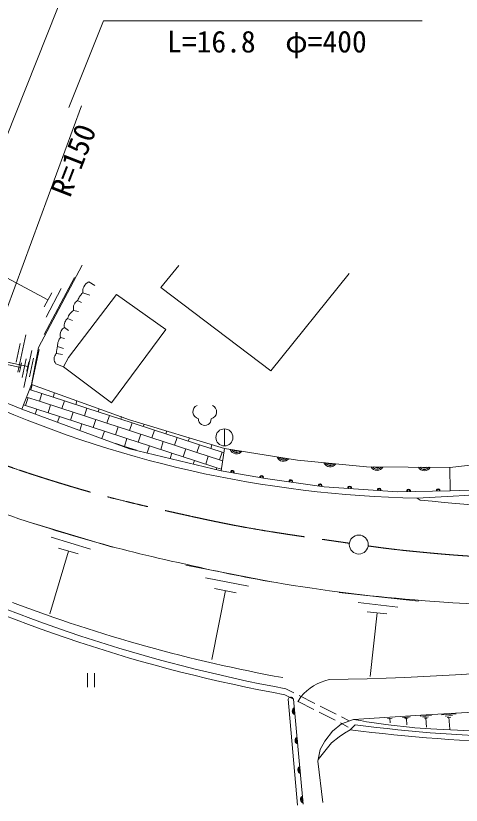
# Model space of a CAD drawing. Units: millimetres, scale not verified. Extents: x 40000 to 680000, y 20000 to 380000.
# Drawn here: x 343850 to 381484, y 244815 to 311443 of the extents above; entities that cross this region are included whole.
import ezdxf
from ezdxf.enums import TextEntityAlignment as Align

# ---------------------------------------------------------------- set-up
doc = ezdxf.new("R2010")
doc.units = ezdxf.units.MM
doc.header["$LTSCALE"] = 1000
doc.linetypes.add('CHAIN', pattern=[18.5, 12, -1.5, 3.5, -1.5])
for name, color, linetype, lineweight in [('M-BGD', 7, 'Continuous', 13), ('M-BMK', 2, 'CHAIN', 13), ('M-BMK-SRVR', 3, 'Continuous', 13), ('M-STR-HTXT', 7, 'Continuous', 13)]:
    doc.layers.add(name, color=color, linetype=linetype, lineweight=lineweight)
doc.styles.add('ＭＳ ゴシック', font='')
doc.styles.get('ＭＳ ゴシック').set_extended_font_data('MS Gothic')

msp = doc.modelspace()

# ---------------------------------------------------------------- linework, layer by layer
at = {"layer": 'M-BGD'}
for p, q in [((349473, 290389), (345769, 283436)), ((346571, 287472), (342725, 289521)), ((348814, 289364), (346252, 284556)), ((350019, 288989), (350540, 288667)), ((346891, 288073), (346251, 286871)), ((347692, 288418), (346412, 286014)), ((349517, 288073), (350111, 287866)), ((349403, 287246), (349065, 287415)), ((348726, 286569), (349149, 286484)), ((348641, 285722), (348218, 285891)), ((344707, 284509), (344023, 281364)), ((348303, 284875), (347964, 285129)), ((347964, 284198), (347625, 284283)), ((344221, 283791), (343879, 282219)), ((345217, 283205), (344532, 280060)), ((345831, 283265), (345147, 280120)), ((345769, 283436), (345187, 280324)), ((347371, 283521), (347879, 283351)), ((345346, 282547), (345004, 280975)), ((347287, 282928), (347795, 282843)), ((344245, 281769), (341729, 282317)), ((344860, 281829), (342344, 282377)), ((344331, 282163), (344160, 281376)), ((344731, 282487), (344389, 280915)), ((344946, 282223), (344775, 281436)), ((347231, 282058), (347879, 281827)), ((339265, 280277), (344355, 278241)), ((345187, 280324), (344355, 278241)), ((345021, 279908), (346063, 279569)), ((345112, 279878), (345249, 280302)), ((353459, 277354), (345187, 280324)), ((344679, 278547), (344895, 279213)), ((344761, 279256), (345846, 278904)), ((345846, 278904), (346063, 279569)), ((346063, 279569), (347965, 278951)), ((347014, 279260), (347133, 279629)), ((344501, 278605), (345630, 278238)), ((345846, 278904), (347748, 278286)), ((346581, 277929), (346797, 278595)), ((347748, 278286), (347965, 278951)), ((347965, 278951), (349867, 278333)), ((348916, 278642), (349018, 278956)), ((344355, 278241), (353470, 274907)), ((345496, 277824), (345630, 278238)), ((345630, 278238), (347532, 277620)), ((347748, 278286), (349651, 277668)), ((348483, 277311), (348700, 277977)), ((349651, 277668), (349867, 278333)), ((349867, 278333), (351769, 277715)), ((350818, 278024), (350902, 278283)), ((347375, 277137), (347532, 277620)), ((347532, 277620), (349434, 277002)), ((349651, 277668), (351553, 277050)), ((350385, 276693), (350602, 277359)), ((351553, 277050), (351769, 277715)), ((351769, 277715), (353671, 277097)), ((352720, 277406), (352786, 277610)), ((361476, 274922), (353459, 277354)), ((349255, 276449), (349434, 277002)), ((349434, 277002), (351336, 276384)), ((351553, 277050), (353455, 276432)), ((352287, 276075), (352504, 276741)), ((353455, 276432), (353671, 277097)), ((353671, 277097), (355573, 276479)), ((354622, 276788), (354685, 276982)), ((361476, 276581), (361476, 275133)), ((351134, 275762), (351336, 276384)), ((351336, 276384), (353238, 275766)), ((353455, 276432), (355357, 275814)), ((354190, 275457), (354406, 276123)), ((355357, 275814), (355573, 276479)), ((355573, 276479), (357475, 275861)), ((356524, 276170), (356599, 276402)), ((357259, 275196), (357475, 275861)), ((357475, 275861), (359377, 275243)), ((352310, 275332), (353022, 275100)), ((353022, 275100), (353238, 275766)), ((353238, 275766), (355141, 275148)), ((355357, 275814), (357259, 275196)), ((356092, 274839), (356308, 275505)), ((357259, 275196), (359161, 274577)), ((358426, 275552), (358514, 275821)), ((359161, 274577), (359377, 275243)), ((359377, 275243), (361280, 274625)), ((360329, 274934), (360428, 275240)), ((380518, 273322), (401896, 275664)), ((353022, 275100), (354046, 274768)), ((353470, 274907), (361206, 273031)), ((353971, 274786), (353973, 274791)), ((354946, 274549), (355141, 275148)), ((355141, 275148), (357043, 274530)), ((356895, 274076), (357043, 274530)), ((357043, 274530), (358945, 273912)), ((357994, 274221), (358210, 274886)), ((359161, 274577), (361063, 273959)), ((361063, 273959), (361280, 274625)), ((361206, 273031), (361476, 274922)), ((361280, 274625), (361426, 274577)), ((358845, 273604), (358945, 273912)), ((358945, 273912), (360847, 273294)), ((359896, 273603), (360112, 274268)), ((361063, 273959), (361326, 273874)), ((360794, 273131), (360847, 273294)), ((360847, 273294), (361226, 273171)), ((380539, 271347), (380518, 273322)), ((382965, 271446), (380539, 271347)), ((377767, 270736), (378021, 270567)), ((345382, 268582), (352012, 266607)), ((346842, 267425), (350157, 266438)), ((347473, 266516), (349131, 266022)), ((348302, 266269), (346722, 260965)), ((358215, 265082), (365462, 263665)), ((359885, 264003), (363508, 263295)), ((361555, 262924), (360421, 257127)), ((360649, 263101), (362461, 262747)), ((371160, 262768), (377878, 262028)), ((372765, 261911), (376124, 261541)), ((373531, 261147), (375211, 260962)), ((374371, 261054), (373779, 255680)), ((349904, 255968), (349904, 254768)), ((350504, 255968), (350504, 254768)), ((366675, 254649), (367347, 254307)), ((366591, 254141), (367262, 253799)), ((367945, 253972), (367680, 253530)), ((367793, 254080), (369129, 253400)), ((367650, 244815), (366852, 253752)), ((367321, 253758), (368144, 244895)), ((367708, 253572), (369045, 252892)), ((369490, 252665), (370827, 251984)), ((369575, 253173), (370912, 252492)), ((385132, 252819), (378531, 252453)), ((379816, 252443), (381053, 252524)), ((371357, 252265), (372029, 251923)), ((372372, 252054), (371374, 251673)), ((378531, 252453), (372372, 252054)), ((375267, 252144), (375650, 252169)), ((375459, 252157), (375484, 251774)), ((376517, 252226), (377162, 252268)), ((376683, 252172), (377005, 252193)), ((376767, 252113), (376928, 252124)), ((376848, 252118), (376882, 251603)), ((378004, 252324), (378959, 252386)), ((378249, 252244), (378727, 252275)), ((378375, 252156), (378614, 252172)), ((378494, 252164), (378544, 251400)), ((380133, 252339), (380752, 252380)), ((380296, 252226), (380605, 252246)), ((380451, 252236), (380516, 251246)), ((371374, 251673), (370606, 251059)), ((371272, 251757), (371944, 251415)), ((372094, 251178), (372517, 251601)), ((370606, 251059), (369960, 250218)), ((370525, 250079), (371179, 250580)), ((371179, 250580), (371624, 250888)), ((371624, 250888), (372094, 251178)), ((369960, 250218), (369574, 249517)), ((369740, 249084), (370525, 250079)), ((369574, 249517), (369357, 248531)), ((369793, 245038), (369357, 248531)), ((369388, 248675), (369740, 249084))]:
    msp.add_line(p, q, dxfattribs=at)
for points in [[(357616, 290379), (356092, 288516), (365405, 281489), (372009, 289701)], [(361476, 274922), (367648, 273947), (373470, 273365), (380518, 273322)], [(380539, 271347), (376101, 271269), (369892, 271688), (364948, 272383), (361206, 273031)]]:
    msp.add_lwpolyline(points, dxfattribs=at)
msp.add_lwpolyline([(347879, 281827), (351943, 278779), (356515, 284960), (352367, 287923), (348303, 282589)], close=True, dxfattribs=at)
msp.add_circle((361476, 275857), 724, dxfattribs=at)
for centre, radius, start, end in [((379519, 365419), 94699, 245.56384, 268.93971), ((359416, 278012), 599, 113.44836, 257.2818), ((360219, 278012), 599, 282.7182, 66.55164), ((359817, 277396), 534, 176.52859, 3.47141), ((371953, 414067), 143449, 272.32265, 285.21547), ((362505, 275030), 567, 199.09454, 322.94957), ((362505, 275030), 453, 207.05393, 314.99017), ((362505, 275030), 340, 222.6793, 299.3648), ((366456, 274405), 567, 199.09454, 322.94957), ((366456, 274405), 453, 207.05393, 314.99017), ((366456, 274405), 340, 222.6793, 299.3648), ((370412, 273939), 567, 202.36189, 326.21692), ((370412, 273939), 453, 210.32129, 318.25753), ((370412, 273939), 340, 225.94666, 302.63216), ((374372, 273626), 567, 207.72697, 331.58199), ((374372, 273626), 453, 215.68636, 323.6226), ((374372, 273626), 340, 231.31173, 307.99723), ((378372, 273602), 567, 207.72697, 331.58199), ((378372, 273602), 453, 215.68636, 323.6226), ((378372, 273602), 340, 231.31173, 307.99723), ((362152, 272912), 156, 333.90792, 186.42833), ((362152, 272912), 125, 329.68081, 190.65544), ((362152, 272912), 100, 324.22365, 196.11261), ((362152, 272912), 100, 324.22365, 196.11261), ((362152, 272912), 100, 324.22365, 196.11261), ((362152, 272912), 100, 324.22365, 196.11261), ((364615, 272485), 156, 333.90792, 186.42833), ((364615, 272485), 125, 329.68081, 190.65544), ((364615, 272485), 100, 324.22365, 196.11261), ((364615, 272485), 100, 324.22365, 196.11261), ((364615, 272485), 100, 324.22365, 196.11261), ((364615, 272485), 100, 324.22365, 196.11261), ((367088, 272126), 156, 335.73641, 188.25682), ((367088, 272126), 125, 331.5093, 192.48393), ((367088, 272126), 100, 326.05214, 197.9411), ((367088, 272126), 100, 326.05214, 197.9411), ((367088, 272126), 100, 326.05214, 197.9411), ((367088, 272126), 100, 326.05214, 197.9411), ((369563, 271778), 156, 335.73641, 188.25682), ((369563, 271778), 125, 331.5093, 192.48393), ((369563, 271778), 100, 326.05214, 197.9411), ((369563, 271778), 100, 326.05214, 197.9411), ((369563, 271778), 100, 326.05214, 197.9411), ((369563, 271778), 100, 326.05214, 197.9411), ((372052, 271586), 156, 339.88487, 192.40528), ((372052, 271586), 125, 335.65776, 196.63239), ((372052, 271586), 100, 330.2006, 202.08956), ((372052, 271586), 100, 330.2006, 202.08956), ((372052, 271586), 100, 330.2006, 202.08956), ((372052, 271586), 100, 330.2006, 202.08956), ((374546, 271418), 156, 339.88487, 192.40528), ((374546, 271418), 125, 335.65776, 196.63239), ((374546, 271418), 100, 330.2006, 202.08956), ((374546, 271418), 100, 330.2006, 202.08956), ((374546, 271418), 100, 330.2006, 202.08956), ((374546, 271418), 100, 330.2006, 202.08956), ((377039, 271329), 156, 344.74406, 197.26447), ((377039, 271329), 125, 340.51695, 201.49158), ((377039, 271329), 100, 335.05978, 206.94874), ((377039, 271329), 100, 335.05978, 206.94874), ((377039, 271329), 100, 335.05978, 206.94874), ((377039, 271329), 100, 335.05978, 206.94874), ((379539, 271373), 156, 344.74406, 197.26447), ((379539, 271373), 125, 340.51695, 201.49158), ((379539, 271373), 100, 335.05978, 206.94874), ((379539, 271373), 100, 335.05978, 206.94874), ((379539, 271373), 100, 335.05978, 206.94874), ((379539, 271373), 100, 335.05978, 206.94874), ((392033, 402201), 132378, 263.92384, 277.88535), ((389932, 381581), 129044, 243.7235, 259.61742), ((389404, 380165), 128072, 243.64779, 259.73905), ((389965, 384662), 131211, 249.28871, 259.66307), ((366918, 483073), 227687, 270.85519, 283.77078), ((371212, 251264), 4243, 102.18725, 140.34021), ((367538, 252773), 325, 117.92137, 252.68164), ((367538, 252773), 260, 124.03716, 246.56585), ((367538, 252773), 195, 135.16984, 235.43316), ((367538, 252773), 130, 169.35913, 201.24387), ((389771, 385258), 134766, 262.64424, 275.01749), ((367769, 250284), 325, 117.92137, 252.68164), ((390188, 394216), 144178, 262.79055, 274.59067), ((367769, 250284), 260, 124.03716, 246.56585), ((367769, 250284), 195, 135.16984, 235.43316), ((367769, 250284), 130, 169.35913, 201.24387), ((368000, 247795), 325, 117.92137, 252.68164), ((368000, 247795), 260, 124.03716, 246.56585), ((368000, 247795), 195, 135.16984, 235.43316), ((368000, 247795), 130, 169.35913, 201.24387), ((368231, 245305), 325, 117.92137, 252.68164), ((368231, 245305), 260, 124.03716, 246.56585), ((368231, 245305), 195, 135.16984, 235.43316), ((368231, 245305), 130, 169.35913, 201.24387)]:
    msp.add_arc(centre, radius, start, end, dxfattribs=at)
for points, knots in [([(350019, 288989), (349816, 288858), (349690, 288786), (349592, 288575), (349509, 288395), (349507, 288280), (349517, 288073)], [0, 0, 0, 0, 1, 1, 1, 2, 2, 2, 2]), ([(349517, 288073), (349402, 287952), (349367, 287912), (349284, 287797), (349183, 287658), (349155, 287597), (349065, 287415)], [0, 0, 0, 0, 1, 1, 1, 2, 2, 2, 2]), ([(349065, 287415), (348926, 287304), (348856, 287240), (348782, 287088), (348692, 286905), (348710, 286783), (348726, 286569)], [0, 0, 0, 0, 1, 1, 1, 2, 2, 2, 2]), ([(348726, 286569), (348589, 286465), (348539, 286422), (348443, 286305), (348327, 286163), (348299, 286084), (348218, 285891)], [0, 0, 0, 0, 1, 1, 1, 2, 2, 2, 2]), ([(348218, 285891), (348106, 285786), (348053, 285727), (347996, 285594), (347924, 285427), (347943, 285322), (347964, 285129)], [0, 0, 0, 0, 1, 1, 1, 2, 2, 2, 2]), ([(347964, 285129), (347833, 285043), (347768, 284985), (347689, 284856), (347572, 284663), (347604, 284515), (347625, 284283)], [0, 0, 0, 0, 1, 1, 1, 2, 2, 2, 2]), ([(347625, 284283), (347538, 284162), (347508, 284111), (347457, 283989), (347385, 283817), (347387, 283730), (347371, 283521)], [0, 0, 0, 0, 1, 1, 1, 2, 2, 2, 2]), ([(347371, 283521), (347338, 283386), (347328, 283345), (347311, 283231), (347294, 283113), (347292, 283070), (347287, 282928)], [0, 0, 0, 0, 1, 1, 1, 2, 2, 2, 2]), ([(300889, 282505), (305322, 281719), (306564, 281490), (310155, 280629), (314002, 279708), (316140, 279102), (319900, 277878), (323790, 276611), (325888, 275669), (329721, 274241), (333268, 272919), (335220, 272083), (338793, 270837), (342951, 269387), (345275, 268548), (349506, 267331), (352873, 266362), (354787, 265914), (358206, 265148), (361410, 264431), (363209, 264033), (366449, 263507), (371101, 262752), (373731, 262444), (378430, 262075), (385049, 261556), (388794, 261500), (395425, 261828), (405308, 262316), (410807, 263195), (420621, 264454), (425344, 265060), (427999, 265369), (432680, 266238), (437201, 267077), (438722, 267445), (444173, 268783)], [0, 0, 0, 0, 1, 1, 1, 2, 2, 2, 3, 3, 3, 4, 4, 4, 5, 5, 5, 6, 6, 6, 7, 7, 7, 8, 8, 8, 9, 9, 9, 10, 10, 10, 11, 11, 11, 12, 12, 12, 12]), ([(347269, 282954), (347159, 282789), (347090, 282690), (347087, 282498), (347084, 282317), (347138, 282219), (347231, 282058)], [0, 0, 0, 0, 1, 1, 1, 2, 2, 2, 2]), ([(366852, 253752), (366893, 253833), (366943, 253920), (367047, 253941), (367173, 253967), (367255, 253846), (367321, 253758)], [0, 0, 0, 0, 1, 1, 1, 2, 2, 2, 2]), ([(372372, 252054), (374131, 251753), (374620, 251672), (376071, 251505), (377589, 251330), (378444, 251273), (379970, 251195), (383319, 251024), (385198, 250967), (388551, 250930), (390172, 250913), (391081, 250901), (392703, 250933), (394708, 250974), (395370, 251023), (397833, 251178)], [0, 0, 0, 0, 1, 1, 1, 2, 2, 2, 3, 3, 3, 4, 4, 4, 5, 5, 5, 5])]:
    msp.add_open_spline(points, degree=3, knots=knots, dxfattribs=at)
at = {"layer": 'M-BMK'}
for points, knots in [([(338789, 275073), (342871, 273515), (344044, 273091), (347481, 272030), (351578, 270765), (353933, 270249), (358118, 269318), (363588, 268102), (365647, 267841), (372035, 266926)], [0, 0, 0, 0, 1, 1, 1, 2, 2, 2, 3, 3, 3, 3]), ([(373626, 266698), (375851, 266386), (376719, 266308), (378835, 266106), (383686, 265645), (386431, 265650), (391304, 265674), (395840, 265696), (398392, 265705), (402908, 266133), (405950, 266422), (406999, 266545), (410671, 267107)], [0, 0, 0, 0, 1, 1, 1, 2, 2, 2, 3, 3, 3, 4, 4, 4, 4])]:
    msp.add_open_spline(points, degree=3, knots=knots, dxfattribs=at)
at = {"layer": 'M-BMK-SRVR'}
msp.add_line((338789, 275073), (349402, 303844), dxfattribs=at)
msp.add_circle((372831, 266811), 800, dxfattribs=at)
at = {"layer": 'M-STR-HTXT'}
for points in [[(375513, 320585), (350766, 320585), (333558, 277373)], [(378179, 311010), (351256, 311010), (348325, 303712)]]:
    msp.add_lwpolyline(points, dxfattribs=at)

# ---------------------------------------------------------------- texts
at = {"layer": 'M-BMK-SRVR', "style": 'ＭＳ ゴシック'}
msp.add_text('R=150', height=1833, rotation=68.749, dxfattribs=at).set_placement((350078, 298726), align=Align.BOTTOM_CENTER)
at = {"layer": 'M-STR-HTXT', "style": 'ＭＳ ゴシック'}
msp.add_text('L=16.8\u3000φ=400', height=1833, dxfattribs=at).set_placement((365069, 307795), align=Align.BOTTOM_CENTER)

doc.saveas('drawing.dxf')
